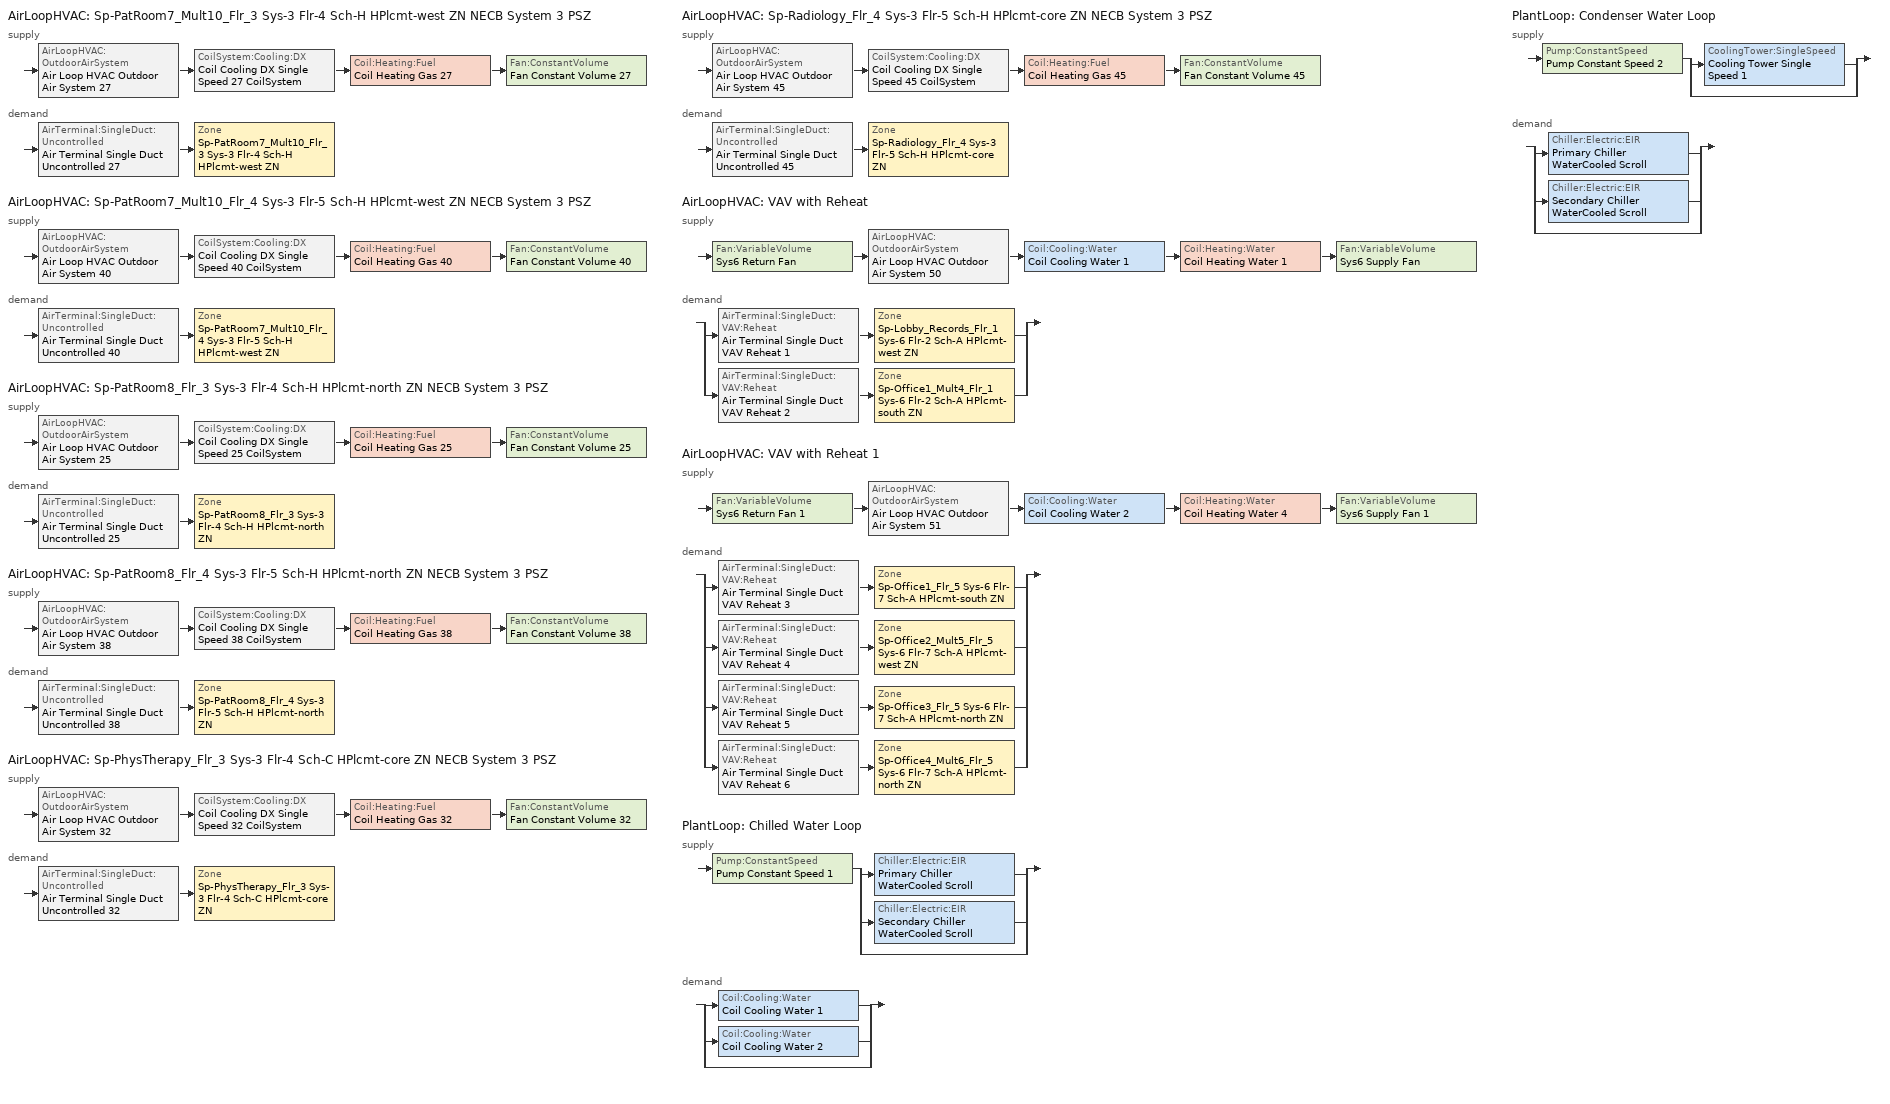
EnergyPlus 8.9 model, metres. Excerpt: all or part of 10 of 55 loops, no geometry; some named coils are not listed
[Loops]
AirLoopHVAC 'Sp-PatRoom7_Mult10_Flr_3 Sys-3 Flr-4 Sch-H HPlcmt-west ZN NECB System 3 PSZ'
 supply: AirLoopHVAC:OutdoorAirSystem 'Air Loop HVAC Outdoor Air System 27' > CoilSystem:Cooling:DX 'Coil Cooling DX Single Speed 27 CoilSystem' > Coil:Heating:Fuel 'Coil Heating Gas 27' > Fan:ConstantVolume 'Fan Constant Volume 27'
 demand: AirTerminal:SingleDuct:Uncontrolled 'Air Terminal Single Duct Uncontrolled 27' > Zone 'Sp-PatRoom7_Mult10_Flr_3 Sys-3 Flr-4 Sch-H HPlcmt-west ZN'
AirLoopHVAC 'Sp-PatRoom7_Mult10_Flr_4 Sys-3 Flr-5 Sch-H HPlcmt-west ZN NECB System 3 PSZ'
 supply: AirLoopHVAC:OutdoorAirSystem 'Air Loop HVAC Outdoor Air System 40' > CoilSystem:Cooling:DX 'Coil Cooling DX Single Speed 40 CoilSystem' > Coil:Heating:Fuel 'Coil Heating Gas 40' > Fan:ConstantVolume 'Fan Constant Volume 40'
 demand: AirTerminal:SingleDuct:Uncontrolled 'Air Terminal Single Duct Uncontrolled 40' > Zone 'Sp-PatRoom7_Mult10_Flr_4 Sys-3 Flr-5 Sch-H HPlcmt-west ZN'
AirLoopHVAC 'Sp-PatRoom8_Flr_3 Sys-3 Flr-4 Sch-H HPlcmt-north ZN NECB System 3 PSZ'
 supply: AirLoopHVAC:OutdoorAirSystem 'Air Loop HVAC Outdoor Air System 25' > CoilSystem:Cooling:DX 'Coil Cooling DX Single Speed 25 CoilSystem' > Coil:Heating:Fuel 'Coil Heating Gas 25' > Fan:ConstantVolume 'Fan Constant Volume 25'
 demand: AirTerminal:SingleDuct:Uncontrolled 'Air Terminal Single Duct Uncontrolled 25' > Zone 'Sp-PatRoom8_Flr_3 Sys-3 Flr-4 Sch-H HPlcmt-north ZN'
AirLoopHVAC 'Sp-PatRoom8_Flr_4 Sys-3 Flr-5 Sch-H HPlcmt-north ZN NECB System 3 PSZ'
 supply: AirLoopHVAC:OutdoorAirSystem 'Air Loop HVAC Outdoor Air System 38' > CoilSystem:Cooling:DX 'Coil Cooling DX Single Speed 38 CoilSystem' > Coil:Heating:Fuel 'Coil Heating Gas 38' > Fan:ConstantVolume 'Fan Constant Volume 38'
 demand: AirTerminal:SingleDuct:Uncontrolled 'Air Terminal Single Duct Uncontrolled 38' > Zone 'Sp-PatRoom8_Flr_4 Sys-3 Flr-5 Sch-H HPlcmt-north ZN'
AirLoopHVAC 'Sp-PhysTherapy_Flr_3 Sys-3 Flr-4 Sch-C HPlcmt-core ZN NECB System 3 PSZ'
 supply: AirLoopHVAC:OutdoorAirSystem 'Air Loop HVAC Outdoor Air System 32' > CoilSystem:Cooling:DX 'Coil Cooling DX Single Speed 32 CoilSystem' > Coil:Heating:Fuel 'Coil Heating Gas 32' > Fan:ConstantVolume 'Fan Constant Volume 32'
 demand: AirTerminal:SingleDuct:Uncontrolled 'Air Terminal Single Duct Uncontrolled 32' > Zone 'Sp-PhysTherapy_Flr_3 Sys-3 Flr-4 Sch-C HPlcmt-core ZN'
AirLoopHVAC 'Sp-Radiology_Flr_4 Sys-3 Flr-5 Sch-H HPlcmt-core ZN NECB System 3 PSZ'
 supply: AirLoopHVAC:OutdoorAirSystem 'Air Loop HVAC Outdoor Air System 45' > CoilSystem:Cooling:DX 'Coil Cooling DX Single Speed 45 CoilSystem' > Coil:Heating:Fuel 'Coil Heating Gas 45' > Fan:ConstantVolume 'Fan Constant Volume 45'
 demand: AirTerminal:SingleDuct:Uncontrolled 'Air Terminal Single Duct Uncontrolled 45' > Zone 'Sp-Radiology_Flr_4 Sys-3 Flr-5 Sch-H HPlcmt-core ZN'
AirLoopHVAC 'VAV with Reheat'
 supply: Fan:VariableVolume 'Sys6 Return Fan' > AirLoopHVAC:OutdoorAirSystem 'Air Loop HVAC Outdoor Air System 50' > Coil:Cooling:Water 'Coil Cooling Water 1' > Coil:Heating:Water 'Coil Heating Water 1' > Fan:VariableVolume 'Sys6 Supply Fan'
 demand: split
  | AirTerminal:SingleDuct:VAV:Reheat 'Air Terminal Single Duct VAV Reheat 1' > Zone 'Sp-Lobby_Records_Flr_1 Sys-6 Flr-2 Sch-A HPlcmt-west ZN'
  | AirTerminal:SingleDuct:VAV:Reheat 'Air Terminal Single Duct VAV Reheat 2' > Zone 'Sp-Office1_Mult4_Flr_1 Sys-6 Flr-2 Sch-A HPlcmt-south ZN'
AirLoopHVAC 'VAV with Reheat 1'
 supply: Fan:VariableVolume 'Sys6 Return Fan 1' > AirLoopHVAC:OutdoorAirSystem 'Air Loop HVAC Outdoor Air System 51' > Coil:Cooling:Water 'Coil Cooling Water 2' > Coil:Heating:Water 'Coil Heating Water 4' > Fan:VariableVolume 'Sys6 Supply Fan 1'
 demand: split
  | AirTerminal:SingleDuct:VAV:Reheat 'Air Terminal Single Duct VAV Reheat 3' > Zone 'Sp-Office1_Flr_5 Sys-6 Flr-7 Sch-A HPlcmt-south ZN'
  | AirTerminal:SingleDuct:VAV:Reheat 'Air Terminal Single Duct VAV Reheat 4' > Zone 'Sp-Office2_Mult5_Flr_5 Sys-6 Flr-7 Sch-A HPlcmt-west ZN'
  | AirTerminal:SingleDuct:VAV:Reheat 'Air Terminal Single Duct VAV Reheat 5' > Zone 'Sp-Office3_Flr_5 Sys-6 Flr-7 Sch-A HPlcmt-north ZN'
  | AirTerminal:SingleDuct:VAV:Reheat 'Air Terminal Single Duct VAV Reheat 6' > Zone 'Sp-Office4_Mult6_Flr_5 Sys-6 Flr-7 Sch-A HPlcmt-north ZN'
PlantLoop 'Chilled Water Loop'
 supply: Pump:ConstantSpeed 'Pump Constant Speed 1' > split
  | Chiller:Electric:EIR 'Primary Chiller WaterCooled Scroll'
  | Chiller:Electric:EIR 'Secondary Chiller WaterCooled Scroll'
  | bypass
 demand: split
  | Coil:Cooling:Water 'Coil Cooling Water 1'
  | Coil:Cooling:Water 'Coil Cooling Water 2'
  | bypass
PlantLoop 'Condenser Water Loop'
 supply: Pump:ConstantSpeed 'Pump Constant Speed 2' > split
  | CoolingTower:SingleSpeed 'Cooling Tower Single Speed 1'
  | bypass
 demand: split
  | Chiller:Electric:EIR 'Primary Chiller WaterCooled Scroll'
  | Chiller:Electric:EIR 'Secondary Chiller WaterCooled Scroll'
  | bypass
[ZoneControl:Thermostat] Control Object Type 1=ThermostatSetpoint:DualSetpoint
Name | Zone or ZoneList | Control Type Schedule | Control Name 1
Sp-Lobby_Records_Flr_1 Sys-6 Flr-2 Sch-A HPlcmt-west ZN Thermostat | Sp-Lobby_Records_Flr_1 Sys-6 Flr-2 Sch-A HPlcmt-west ZN | Sp-Lobby_Records_Flr_1 Sys-6 Flr-2 Sch-A HPlcmt-west ZN Thermostat Schedule | Space Function Office enclosed > 25 m2 Thermostat 7
Sp-Office1_Flr_5 Sys-6 Flr-7 Sch-A HPlcmt-south ZN Thermostat | Sp-Office1_Flr_5 Sys-6 Flr-7 Sch-A HPlcmt-south ZN | Sp-Office1_Flr_5 Sys-6 Flr-7 Sch-A HPlcmt-south ZN Thermostat Schedule | Space Function Office enclosed > 25 m2 Thermostat 12
Sp-Office1_Mult4_Flr_1 Sys-6 Flr-2 Sch-A HPlcmt-south ZN Thermostat | Sp-Office1_Mult4_Flr_1 Sys-6 Flr-2 Sch-A HPlcmt-south ZN | Sp-Office1_Mult4_Flr_1 Sys-6 Flr-2 Sch-A HPlcmt-south ZN Thermostat Schedule | Space Function Office enclosed > 25 m2 Thermostat 8
Sp-Office2_Mult5_Flr_5 Sys-6 Flr-7 Sch-A HPlcmt-west ZN Thermostat | Sp-Office2_Mult5_Flr_5 Sys-6 Flr-7 Sch-A HPlcmt-west ZN | Sp-Office2_Mult5_Flr_5 Sys-6 Flr-7 Sch-A HPlcmt-west ZN Thermostat Schedule | Space Function Office enclosed > 25 m2 Thermostat 11
Sp-Office3_Flr_5 Sys-6 Flr-7 Sch-A HPlcmt-north ZN Thermostat | Sp-Office3_Flr_5 Sys-6 Flr-7 Sch-A HPlcmt-north ZN | Sp-Office3_Flr_5 Sys-6 Flr-7 Sch-A HPlcmt-north ZN Thermostat Schedule | Space Function Office enclosed > 25 m2 Thermostat 9
Sp-Office4_Mult6_Flr_5 Sys-6 Flr-7 Sch-A HPlcmt-north ZN Thermostat | Sp-Office4_Mult6_Flr_5 Sys-6 Flr-7 Sch-A HPlcmt-north ZN | Sp-Office4_Mult6_Flr_5 Sys-6 Flr-7 Sch-A HPlcmt-north ZN Thermostat Schedule | Space Function Office enclosed > 25 m2 Thermostat 10
Sp-PatRoom7_Mult10_Flr_3 Sys-3 Flr-4 Sch-H HPlcmt-west ZN Thermostat | Sp-PatRoom7_Mult10_Flr_3 Sys-3 Flr-4 Sch-H HPlcmt-west ZN | Sp-PatRoom7_Mult10_Flr_3 Sys-3 Flr-4 Sch-H HPlcmt-west ZN Thermostat Schedule | Space Function Health care facility patient room Thermostat 27
Sp-PatRoom7_Mult10_Flr_4 Sys-3 Flr-5 Sch-H HPlcmt-west ZN Thermostat | Sp-PatRoom7_Mult10_Flr_4 Sys-3 Flr-5 Sch-H HPlcmt-west ZN | Sp-PatRoom7_Mult10_Flr_4 Sys-3 Flr-5 Sch-H HPlcmt-west ZN Thermostat Schedule | Space Function Health care facility patient room Thermostat 35
Sp-PatRoom8_Flr_3 Sys-3 Flr-4 Sch-H HPlcmt-north ZN Thermostat | Sp-PatRoom8_Flr_3 Sys-3 Flr-4 Sch-H HPlcmt-north ZN | Sp-PatRoom8_Flr_3 Sys-3 Flr-4 Sch-H HPlcmt-north ZN Thermostat Schedule | Space Function Health care facility patient room Thermostat 25
Sp-PatRoom8_Flr_4 Sys-3 Flr-5 Sch-H HPlcmt-north ZN Thermostat | Sp-PatRoom8_Flr_4 Sys-3 Flr-5 Sch-H HPlcmt-north ZN | Sp-PatRoom8_Flr_4 Sys-3 Flr-5 Sch-H HPlcmt-north ZN Thermostat Schedule | Space Function Health care facility patient room Thermostat 33
Sp-PhysTherapy_Flr_3 Sys-3 Flr-4 Sch-C HPlcmt-core ZN Thermostat | Sp-PhysTherapy_Flr_3 Sys-3 Flr-4 Sch-C HPlcmt-core ZN | Sp-PhysTherapy_Flr_3 Sys-3 Flr-4 Sch-C HPlcmt-core ZN Thermostat Schedule | Space Function Health care facility physical therapy room Thermostat 2
Sp-Radiology_Flr_4 Sys-3 Flr-5 Sch-H HPlcmt-core ZN Thermostat | Sp-Radiology_Flr_4 Sys-3 Flr-5 Sch-H HPlcmt-core ZN | Sp-Radiology_Flr_4 Sys-3 Flr-5 Sch-H HPlcmt-core ZN Thermostat Schedule | Space Function Health care facility imaging room Thermostat 2
[ThermostatSetpoint:DualSetpoint]
Name | Heating Setpoint Temperature Schedule | Cooling Setpoint Temperature Schedule
Space Function Office enclosed > 25 m2 Thermostat 7; Space Function Office enclosed > 25 m2 Thermostat 12; Space Function Office enclosed > 25 m2 Thermostat 8; Space Function Office enclosed > 25 m2 Thermostat 11; Space Function Office enclosed > 25 m2 Thermostat 9; Space Function Office enclosed > 25 m2 Thermostat 10 | NECB-A-Thermostat Setpoint-Heating | NECB-A-Thermostat Setpoint-Cooling
Space Function Health care facility patient room Thermostat 27; Space Function Health care facility patient room Thermostat 35; Space Function Health care facility patient room Thermostat 25; Space Function Health care facility patient room Thermostat 33; Space Function Health care facility imaging room Thermostat 2 | NECB-H-Thermostat Setpoint-Heating | NECB-H-Thermostat Setpoint-Cooling
Space Function Health care facility physical therapy room Thermostat 2 | NECB-C-Thermostat Setpoint-Heating | NECB-C-Thermostat Setpoint-Cooling
[AirTerminal:SingleDuct:Uncontrolled] Availability Schedule=Always On Discrete; Maximum Air Flow Rate {m3/s}=AutoSize
Air Terminal Single Duct Uncontrolled 27; Air Terminal Single Duct Uncontrolled 40; Air Terminal Single Duct Uncontrolled 25; Air Terminal Single Duct Uncontrolled 38; Air Terminal Single Duct Uncontrolled 32; Air Terminal Single Duct Uncontrolled 45
[Zone equipment]
Sp-Lobby_Records_Flr_1 Sys-6 Flr-2 Sch-A HPlcmt-west ZN: Air Terminal Single Duct VAV Reheat 1, Zone HVAC Baseboard Convective Water 50
Sp-Office1_Flr_5 Sys-6 Flr-7 Sch-A HPlcmt-south ZN: Air Terminal Single Duct VAV Reheat 3, Zone HVAC Baseboard Convective Water 52
Sp-Office1_Mult4_Flr_1 Sys-6 Flr-2 Sch-A HPlcmt-south ZN: Air Terminal Single Duct VAV Reheat 2, Zone HVAC Baseboard Convective Water 51
Sp-Office2_Mult5_Flr_5 Sys-6 Flr-7 Sch-A HPlcmt-west ZN: Air Terminal Single Duct VAV Reheat 4, Zone HVAC Baseboard Convective Water 53
Sp-Office3_Flr_5 Sys-6 Flr-7 Sch-A HPlcmt-north ZN: Air Terminal Single Duct VAV Reheat 5, Zone HVAC Baseboard Convective Water 54
Sp-Office4_Mult6_Flr_5 Sys-6 Flr-7 Sch-A HPlcmt-north ZN: Air Terminal Single Duct VAV Reheat 6, Zone HVAC Baseboard Convective Water 55
Sp-PatRoom7_Mult10_Flr_3 Sys-3 Flr-4 Sch-H HPlcmt-west ZN: Air Terminal Single Duct Uncontrolled 27, Zone HVAC Baseboard Convective Water 27
Sp-PatRoom7_Mult10_Flr_4 Sys-3 Flr-5 Sch-H HPlcmt-west ZN: Air Terminal Single Duct Uncontrolled 40, Zone HVAC Baseboard Convective Water 40
Sp-PatRoom8_Flr_3 Sys-3 Flr-4 Sch-H HPlcmt-north ZN: Air Terminal Single Duct Uncontrolled 25, Zone HVAC Baseboard Convective Water 25
Sp-PatRoom8_Flr_4 Sys-3 Flr-5 Sch-H HPlcmt-north ZN: Air Terminal Single Duct Uncontrolled 38, Zone HVAC Baseboard Convective Water 38
Sp-PhysTherapy_Flr_3 Sys-3 Flr-4 Sch-C HPlcmt-core ZN: Air Terminal Single Duct Uncontrolled 32, Zone HVAC Baseboard Convective Water 32
Sp-Radiology_Flr_4 Sys-3 Flr-5 Sch-H HPlcmt-core ZN: Air Terminal Single Duct Uncontrolled 45, Zone HVAC Baseboard Convective Water 45
[Sizing:Zone] Zone Cooling Design Supply Air Temperature Input Method=SupplyAirTemperature; Zone Cooling Design Supply Air Temperature {C}=13; Zone Cooling Design Supply Air Temperature Difference {deltaC}=11.11; Zone Heating Design Supply Air Temperature Input Method=SupplyAirTemperature; Zone Heating Design Supply Air Temperature {C}=43; Zone Heating Design Supply Air Temperature Difference {deltaC}=11.11; Zone Cooling Design Supply Air Humidity Ratio {kgWater/kgDryAir}=0.0085; Zone Heating Design Supply Air Humidity Ratio {kgWater/kgDryAir}=0.008; Zone Heating Sizing Factor=1.3; Zone Cooling Sizing Factor=1.1; Cooling Design Air Flow Method=DesignDay; Cooling Design Air Flow Rate {m3/s}=0; Cooling Minimum Air Flow per Zone Floor Area {m3/s-m2}=0.000762; Cooling Minimum Air Flow {m3/s}=0; Cooling Minimum Air Flow Fraction=0; Heating Design Air Flow Method=DesignDay; Heating Design Air Flow Rate {m3/s}=0; Heating Maximum Air Flow per Zone Floor Area {m3/s-m2}=0.002032; Heating Maximum Air Flow {m3/s}=0.141576; Heating Maximum Air Flow Fraction=0.3; Account for Dedicated Outdoor Air System=No
Name | Design Specification Outdoor Air Object | Design Specification Zone Air Distribution Object
Sp-Lobby_Records_Flr_1 Sys-6 Flr-2 Sch-A HPlcmt-west ZN | Space Function Office enclosed > 25 m2 Ventilation | Sp-Lobby_Records_Flr_1 Sys-6 Flr-2 Sch-A HPlcmt-west ZN Design Spec Zone Air Dist
Sp-Office1_Flr_5 Sys-6 Flr-7 Sch-A HPlcmt-south ZN | Space Function Office enclosed > 25 m2 Ventilation | Sp-Office1_Flr_5 Sys-6 Flr-7 Sch-A HPlcmt-south ZN Design Spec Zone Air Dist
Sp-Office1_Mult4_Flr_1 Sys-6 Flr-2 Sch-A HPlcmt-south ZN | Space Function Office enclosed > 25 m2 Ventilation | Sp-Office1_Mult4_Flr_1 Sys-6 Flr-2 Sch-A HPlcmt-south ZN Design Spec Zone Air Dist
Sp-Office2_Mult5_Flr_5 Sys-6 Flr-7 Sch-A HPlcmt-west ZN | Space Function Office enclosed > 25 m2 Ventilation | Sp-Office2_Mult5_Flr_5 Sys-6 Flr-7 Sch-A HPlcmt-west ZN Design Spec Zone Air Dist
Sp-Office3_Flr_5 Sys-6 Flr-7 Sch-A HPlcmt-north ZN | Space Function Office enclosed > 25 m2 Ventilation | Sp-Office3_Flr_5 Sys-6 Flr-7 Sch-A HPlcmt-north ZN Design Spec Zone Air Dist
Sp-Office4_Mult6_Flr_5 Sys-6 Flr-7 Sch-A HPlcmt-north ZN | Space Function Office enclosed > 25 m2 Ventilation | Sp-Office4_Mult6_Flr_5 Sys-6 Flr-7 Sch-A HPlcmt-north ZN Design Spec Zone Air Dist
Sp-PatRoom7_Mult10_Flr_3 Sys-3 Flr-4 Sch-H HPlcmt-west ZN | Space Function Health care facility patient room Ventilation | Sp-PatRoom7_Mult10_Flr_3 Sys-3 Flr-4 Sch-H HPlcmt-west ZN Design Spec Zone Air Dist
Sp-PatRoom7_Mult10_Flr_4 Sys-3 Flr-5 Sch-H HPlcmt-west ZN | Space Function Health care facility patient room Ventilation | Sp-PatRoom7_Mult10_Flr_4 Sys-3 Flr-5 Sch-H HPlcmt-west ZN Design Spec Zone Air Dist
Sp-PatRoom8_Flr_3 Sys-3 Flr-4 Sch-H HPlcmt-north ZN | Space Function Health care facility patient room Ventilation | Sp-PatRoom8_Flr_3 Sys-3 Flr-4 Sch-H HPlcmt-north ZN Design Spec Zone Air Dist
Sp-PatRoom8_Flr_4 Sys-3 Flr-5 Sch-H HPlcmt-north ZN | Space Function Health care facility patient room Ventilation | Sp-PatRoom8_Flr_4 Sys-3 Flr-5 Sch-H HPlcmt-north ZN Design Spec Zone Air Dist
Sp-PhysTherapy_Flr_3 Sys-3 Flr-4 Sch-C HPlcmt-core ZN | Space Function Health care facility physical therapy room Ventilation | Sp-PhysTherapy_Flr_3 Sys-3 Flr-4 Sch-C HPlcmt-core ZN Design Spec Zone Air Dist
Sp-Radiology_Flr_4 Sys-3 Flr-5 Sch-H HPlcmt-core ZN | Space Function Health care facility imaging room Ventilation | Sp-Radiology_Flr_4 Sys-3 Flr-5 Sch-H HPlcmt-core ZN Design Spec Zone Air Dist
[DesignSpecification:ZoneAirDistribution] Zone Air Distribution Effectiveness in Cooling Mode=1; Zone Air Distribution Effectiveness in Heating Mode=1
Sp-Lobby_Records_Flr_1 Sys-6 Flr-2 Sch-A HPlcmt-west ZN Design Spec Zone Air Dist; Sp-Office1_Flr_5 Sys-6 Flr-7 Sch-A HPlcmt-south ZN Design Spec Zone Air Dist; Sp-Office1_Mult4_Flr_1 Sys-6 Flr-2 Sch-A HPlcmt-south ZN Design Spec Zone Air Dist; Sp-Office2_Mult5_Flr_5 Sys-6 Flr-7 Sch-A HPlcmt-west ZN Design Spec Zone Air Dist; Sp-Office3_Flr_5 Sys-6 Flr-7 Sch-A HPlcmt-north ZN Design Spec Zone Air Dist; Sp-Office4_Mult6_Flr_5 Sys-6 Flr-7 Sch-A HPlcmt-north ZN Design Spec Zone Air Dist; Sp-PatRoom7_Mult10_Flr_3 Sys-3 Flr-4 Sch-H HPlcmt-west ZN Design Spec Zone Air Dist; Sp-PatRoom7_Mult10_Flr_4 Sys-3 Flr-5 Sch-H HPlcmt-west ZN Design Spec Zone Air Dist; Sp-PatRoom8_Flr_3 Sys-3 Flr-4 Sch-H HPlcmt-north ZN Design Spec Zone Air Dist; Sp-PatRoom8_Flr_4 Sys-3 Flr-5 Sch-H HPlcmt-north ZN Design Spec Zone Air Dist; Sp-PhysTherapy_Flr_3 Sys-3 Flr-4 Sch-C HPlcmt-core ZN Design Spec Zone Air Dist; Sp-Radiology_Flr_4 Sys-3 Flr-5 Sch-H HPlcmt-core ZN Design Spec Zone Air Dist
[Controller:MechanicalVentilation] Availability Schedule=Always On Discrete; Demand Controlled Ventilation=No; System Outdoor Air Method=ZoneSum
Controller Mechanical Ventilation 50: Zone Name 1=Sp-Lobby_Records_Flr_1 Sys-6 Flr-2 Sch-A HPlcmt-west ZN; Design Specification Outdoor Air Object Name 1=Space Function Office enclosed > 25 m2 Ventilation; Design Specification Zone Air Distribution Object Name 1=Sp-Lobby_Records_Flr_1 Sys-6 Flr-2 Sch-A HPlcmt-west ZN Design Spec Zone Air Dist; Zone Name 2=Sp-Office1_Mult4_Flr_1 Sys-6 Flr-2 Sch-A HPlcmt-south ZN; Design Specification Outdoor Air Object Name 2=Space Function Office enclosed > 25 m2 Ventilation; Design Specification Zone Air Distribution Object Name 2=Sp-Office1_Mult4_Flr_1 Sys-6 Flr-2 Sch-A HPlcmt-south ZN Design Spec Zone Air Dist
Controller Mechanical Ventilation 51: Zone Name 1=Sp-Office1_Flr_5 Sys-6 Flr-7 Sch-A HPlcmt-south ZN; Design Specification Outdoor Air Object Name 1=Space Function Office enclosed > 25 m2 Ventilation; Design Specification Zone Air Distribution Object Name 1=Sp-Office1_Flr_5 Sys-6 Flr-7 Sch-A HPlcmt-south ZN Design Spec Zone Air Dist; Zone Name 2=Sp-Office2_Mult5_Flr_5 Sys-6 Flr-7 Sch-A HPlcmt-west ZN; Design Specification Outdoor Air Object Name 2=Space Function Office enclosed > 25 m2 Ventilation; Design Specification Zone Air Distribution Object Name 2=Sp-Office2_Mult5_Flr_5 Sys-6 Flr-7 Sch-A HPlcmt-west ZN Design Spec Zone Air Dist; Zone Name 3=Sp-Office3_Flr_5 Sys-6 Flr-7 Sch-A HPlcmt-north ZN; Design Specification Outdoor Air Object Name 3=Space Function Office enclosed > 25 m2 Ventilation; Design Specification Zone Air Distribution Object Name 3=Sp-Office3_Flr_5 Sys-6 Flr-7 Sch-A HPlcmt-north ZN Design Spec Zone Air Dist; Zone Name 4=Sp-Office4_Mult6_Flr_5 Sys-6 Flr-7 Sch-A HPlcmt-north ZN; Design Specification Outdoor Air Object Name 4=Space Function Office enclosed > 25 m2 Ventilation; Design Specification Zone Air Distribution Object Name 4=Sp-Office4_Mult6_Flr_5 Sys-6 Flr-7 Sch-A HPlcmt-north ZN Design Spec Zone Air Dist
Controller Mechanical Ventilation 27: Zone Name 1=Sp-PatRoom7_Mult10_Flr_3 Sys-3 Flr-4 Sch-H HPlcmt-west ZN; Design Specification Outdoor Air Object Name 1=Space Function Health care facility patient room Ventilation; Design Specification Zone Air Distribution Object Name 1=Sp-PatRoom7_Mult10_Flr_3 Sys-3 Flr-4 Sch-H HPlcmt-west ZN Design Spec Zone Air Dist
Controller Mechanical Ventilation 40: Zone Name 1=Sp-PatRoom7_Mult10_Flr_4 Sys-3 Flr-5 Sch-H HPlcmt-west ZN; Design Specification Outdoor Air Object Name 1=Space Function Health care facility patient room Ventilation; Design Specification Zone Air Distribution Object Name 1=Sp-PatRoom7_Mult10_Flr_4 Sys-3 Flr-5 Sch-H HPlcmt-west ZN Design Spec Zone Air Dist
Controller Mechanical Ventilation 25: Zone Name 1=Sp-PatRoom8_Flr_3 Sys-3 Flr-4 Sch-H HPlcmt-north ZN; Design Specification Outdoor Air Object Name 1=Space Function Health care facility patient room Ventilation; Design Specification Zone Air Distribution Object Name 1=Sp-PatRoom8_Flr_3 Sys-3 Flr-4 Sch-H HPlcmt-north ZN Design Spec Zone Air Dist
Controller Mechanical Ventilation 38: Zone Name 1=Sp-PatRoom8_Flr_4 Sys-3 Flr-5 Sch-H HPlcmt-north ZN; Design Specification Outdoor Air Object Name 1=Space Function Health care facility patient room Ventilation; Design Specification Zone Air Distribution Object Name 1=Sp-PatRoom8_Flr_4 Sys-3 Flr-5 Sch-H HPlcmt-north ZN Design Spec Zone Air Dist
Controller Mechanical Ventilation 32: Zone Name 1=Sp-PhysTherapy_Flr_3 Sys-3 Flr-4 Sch-C HPlcmt-core ZN; Design Specification Outdoor Air Object Name 1=Space Function Health care facility physical therapy room Ventilation; Design Specification Zone Air Distribution Object Name 1=Sp-PhysTherapy_Flr_3 Sys-3 Flr-4 Sch-C HPlcmt-core ZN Design Spec Zone Air Dist
Controller Mechanical Ventilation 45: Zone Name 1=Sp-Radiology_Flr_4 Sys-3 Flr-5 Sch-H HPlcmt-core ZN; Design Specification Outdoor Air Object Name 1=Space Function Health care facility imaging room Ventilation; Design Specification Zone Air Distribution Object Name 1=Sp-Radiology_Flr_4 Sys-3 Flr-5 Sch-H HPlcmt-core ZN Design Spec Zone Air Dist
[DesignSpecification:OutdoorAir] Outdoor Air Method=Sum; Outdoor Air Flow per Person {m3/s-person}=0; Outdoor Air Flow per Zone {m3/s}=0; Outdoor Air Flow Air Changes per Hour {1/hr}=0
Name | Outdoor Air Flow per Zone Floor Area {m3/s-m2}
Space Function Health care facility patient room Ventilation | 0.001524
Space Function Office enclosed > 25 m2 Ventilation | 0.00042164
Space Function Health care facility physical therapy room Ventilation; Space Function Health care facility imaging room Ventilation | 0.002286
[AirTerminal:SingleDuct:VAV:Reheat] Availability Schedule=Always On Discrete; Maximum Air Flow Rate {m3/s}=Autosize; Zone Minimum Air Flow Input Method=Constant; Constant Minimum Air Flow Fraction=0.3; Maximum Hot Water or Steam Flow Rate {m3/s}=Autosize; Minimum Hot Water or Steam Flow Rate {m3/s}=0; Convergence Tolerance=0.001; Damper Heating Action=Normal; Maximum Flow per Zone Floor Area During Reheat {m3/s-m2}=Autocalculate; Maximum Flow Fraction During Reheat=Autocalculate; Maximum Reheat Air Temperature {C}=43
Name | Fixed Minimum Air Flow Rate {m3/s} | Reheat Coil
Air Terminal Single Duct VAV Reheat 1 | 2.94962 | Coil Heating Water 2
Air Terminal Single Duct VAV Reheat 3 | 0.139391 | Coil Heating Water 5
Air Terminal Single Duct VAV Reheat 2 | 0.0278709 | Coil Heating Water 3
Air Terminal Single Duct VAV Reheat 4 | 0.139318 | Coil Heating Water 6
Air Terminal Single Duct VAV Reheat 5 | 0.139355 | Coil Heating Water 7
Air Terminal Single Duct VAV Reheat 6 | 0.0278709 | Coil Heating Water 8
[Coil:Heating:Water] Availability Schedule=Always On Discrete; U-Factor Times Area Value {W/K}=Autosize; Maximum Water Flow Rate {m3/s}=Autosize; Performance Input Method=UFactorTimesAreaAndDesignWaterFlowRate; Rated Capacity {W}=Autosize; Rated Inlet Water Temperature {C}=82.2; Rated Inlet Air Temperature {C}=16.6; Rated Outlet Water Temperature {C}=71.1; Rated Outlet Air Temperature {C}=32.2; Rated Ratio for Air and Water Convection=0.5
Coil Heating Water 1; Coil Heating Water 4
[AirLoopHVAC] Design Supply Air Flow Rate {m3/s}=AutoSize
Sp-PatRoom7_Mult10_Flr_3 Sys-3 Flr-4 Sch-H HPlcmt-west ZN NECB System 3 PSZ; Sp-PatRoom7_Mult10_Flr_4 Sys-3 Flr-5 Sch-H HPlcmt-west ZN NECB System 3 PSZ; Sp-PatRoom8_Flr_3 Sys-3 Flr-4 Sch-H HPlcmt-north ZN NECB System 3 PSZ; Sp-PatRoom8_Flr_4 Sys-3 Flr-5 Sch-H HPlcmt-north ZN NECB System 3 PSZ; Sp-PhysTherapy_Flr_3 Sys-3 Flr-4 Sch-C HPlcmt-core ZN NECB System 3 PSZ; Sp-Radiology_Flr_4 Sys-3 Flr-5 Sch-H HPlcmt-core ZN NECB System 3 PSZ; VAV with Reheat; VAV with Reheat 1
[Sizing:System] Type of Load to Size On=Sensible; Design Outdoor Air Flow Rate {m3/s}=Autosize; Preheat Design Temperature {C}=7; Preheat Design Humidity Ratio {kgWater/kgDryAir}=0.008; Precool Design Temperature {C}=13; Precool Design Humidity Ratio {kgWater/kgDryAir}=0.008; Central Cooling Design Supply Air Temperature {C}=13; Type of Zone Sum to Use=NonCoincident; 100% Outdoor Air in Cooling=No; 100% Outdoor Air in Heating=No; Central Cooling Design Supply Air Humidity Ratio {kgWater/kgDryAir}=0.0085; Central Heating Design Supply Air Humidity Ratio {kgWater/kgDryAir}=0.008; Cooling Supply Air Flow Rate Method=DesignDay; Cooling Supply Air Flow Rate {m3/s}=0; Cooling Supply Air Flow Rate Per Floor Area {m3/s-m2}=0.00996765; Cooling Fraction of Autosized Cooling Supply Air Flow Rate=1; Cooling Supply Air Flow Rate Per Unit Cooling Capacity {m3/s-W}=3.94755e-05; Heating Supply Air Flow Rate Method=DesignDay; Heating Supply Air Flow Rate {m3/s}=0; Heating Supply Air Flow Rate Per Floor Area {m3/s-m2}=0.00996765; Heating Fraction of Autosized Heating Supply Air Flow Rate=1; Heating Fraction of Autosized Cooling Supply Air Flow Rate=1; Heating Supply Air Flow Rate Per Unit Heating Capacity {m3/s-W}=3.15882e-05; System Outdoor Air Method=ZoneSum; Zone Maximum Outdoor Air Fraction=1; Cooling Design Capacity Method=CoolingDesignCapacity; Cooling Design Capacity {W}=Autosize; Cooling Design Capacity Per Floor Area {W/m2}=234.7; Fraction of Autosized Cooling Design Capacity=1; Heating Design Capacity Method=HeatingDesignCapacity; Heating Design Capacity {W}=Autosize; Heating Design Capacity Per Floor Area {W/m2}=157; Fraction of Autosized Heating Design Capacity=1; Central Cooling Capacity Control Method=OnOff
Name | Central Heating Maximum System Air Flow Ratio | Central Heating Design Supply Air Temperature {C}
Sp-PatRoom7_Mult10_Flr_3 Sys-3 Flr-4 Sch-H HPlcmt-west ZN NECB System 3 PSZ; Sp-PatRoom7_Mult10_Flr_4 Sys-3 Flr-5 Sch-H HPlcmt-west ZN NECB System 3 PSZ; Sp-PatRoom8_Flr_3 Sys-3 Flr-4 Sch-H HPlcmt-north ZN NECB System 3 PSZ; Sp-PatRoom8_Flr_4 Sys-3 Flr-5 Sch-H HPlcmt-north ZN NECB System 3 PSZ; Sp-PhysTherapy_Flr_3 Sys-3 Flr-4 Sch-C HPlcmt-core ZN NECB System 3 PSZ; Sp-Radiology_Flr_4 Sys-3 Flr-5 Sch-H HPlcmt-core ZN NECB System 3 PSZ | 1 | 43
VAV with Reheat; VAV with Reheat 1 | 0.3 | 13.1
[Controller:OutdoorAir] Minimum Outdoor Air Flow Rate {m3/s}=Autosize; Maximum Outdoor Air Flow Rate {m3/s}=Autosize; Economizer Control Type=NoEconomizer; Economizer Control Action Type=ModulateFlow; Economizer Maximum Limit Dry-Bulb Temperature {C}=28; Economizer Maximum Limit Enthalpy {J/kg}=64000; Economizer Minimum Limit Dry-Bulb Temperature {C}=-100; Lockout Type=NoLockout; Minimum Limit Type=FixedMinimum; High Humidity Control=No; Control High Indoor Humidity Based on Outdoor Humidity Ratio=Yes; Heat Recovery Bypass Control Type=BypassWhenWithinEconomizerLimits
Name | Mechanical Ventilation Controller
Controller Outdoor Air 27 | Controller Mechanical Ventilation 27
Controller Outdoor Air 40 | Controller Mechanical Ventilation 40
Controller Outdoor Air 25 | Controller Mechanical Ventilation 25
Controller Outdoor Air 38 | Controller Mechanical Ventilation 38
Controller Outdoor Air 32 | Controller Mechanical Ventilation 32
Controller Outdoor Air 45 | Controller Mechanical Ventilation 45
Controller Outdoor Air 50 | Controller Mechanical Ventilation 50
Controller Outdoor Air 51 | Controller Mechanical Ventilation 51
[SetpointManager:MixedAir] Control Variable=Temperature
Node 415 OS Default SPM; Node 414 OS Default SPM; Node 413 OS Default SPM; Node 584 OS Default SPM; Node 583 OS Default SPM; Node 582 OS Default SPM; Node 389 OS Default SPM; Node 388 OS Default SPM; Node 387 OS Default SPM; Node 558 OS Default SPM; Node 557 OS Default SPM; Node 556 OS Default SPM; Node 480 OS Default SPM; Node 479 OS Default SPM; Node 478 OS Default SPM; Node 649 OS Default SPM; Node 648 OS Default SPM; Node 647 OS Default SPM; Node 745 OS Default SPM; Node 744 OS Default SPM; Node 743 OS Default SPM; Node 742 OS Default SPM; Node 773 OS Default SPM; Node 772 OS Default SPM; Node 771 OS Default SPM; Node 770 OS Default SPM
[CoilSystem:Cooling:DX] Availability Schedule=Always On Discrete
Name | Cooling Coil
Coil Cooling DX Single Speed 27 CoilSystem | Coil Cooling DX Single Speed 27
Coil Cooling DX Single Speed 40 CoilSystem | Coil Cooling DX Single Speed 40
Coil Cooling DX Single Speed 25 CoilSystem | Coil Cooling DX Single Speed 25
Coil Cooling DX Single Speed 38 CoilSystem | Coil Cooling DX Single Speed 38
Coil Cooling DX Single Speed 32 CoilSystem | Coil Cooling DX Single Speed 32
Coil Cooling DX Single Speed 45 CoilSystem | Coil Cooling DX Single Speed 45
[Coil:Cooling:DX:SingleSpeed] Availability Schedule=Always On Discrete; Gross Rated Total Cooling Capacity {W}=Autosize; Gross Rated Sensible Heat Ratio=Autosize; Gross Rated Cooling COP {W/W}=3; Rated Air Flow Rate {m3/s}=Autosize; Rated Evaporator Fan Power Per Volume Flow Rate {W/(m3/s)}=773.3; Condenser Type=AirCooled; Evaporative Condenser Effectiveness=0; Evaporative Condenser Air Flow Rate {m3/s}=Autosize; Evaporative Condenser Pump Rated Power Consumption {W}=Autosize; Crankcase Heater Capacity {W}=0; Maximum Outdoor Dry-Bulb Temperature for Crankcase Heater Operation {C}=0; Basin Heater Capacity {W/K}=0; Basin Heater Setpoint Temperature {C}=10
Name | Total Cooling Capacity Function of Temperature Curve | Total Cooling Capacity Function of Flow Fraction Curve | Energy Input Ratio Function of Temperature Curve | Energy Input Ratio Function of Flow Fraction Curve | Part Load Fraction Correlation Curve
Coil Cooling DX Single Speed 27 | Curve Biquadratic 53 | Curve Quadratic 79 | Curve Biquadratic 54 | Curve Quadratic 80 | Curve Quadratic 81
Coil Cooling DX Single Speed 40 | Curve Biquadratic 79 | Curve Quadratic 118 | Curve Biquadratic 80 | Curve Quadratic 119 | Curve Quadratic 120
Coil Cooling DX Single Speed 25 | Curve Biquadratic 49 | Curve Quadratic 73 | Curve Biquadratic 50 | Curve Quadratic 74 | Curve Quadratic 75
Coil Cooling DX Single Speed 38 | Curve Biquadratic 75 | Curve Quadratic 112 | Curve Biquadratic 76 | Curve Quadratic 113 | Curve Quadratic 114
Coil Cooling DX Single Speed 32 | Curve Biquadratic 63 | Curve Quadratic 94 | Curve Biquadratic 64 | Curve Quadratic 95 | Curve Quadratic 96
Coil Cooling DX Single Speed 45 | Curve Biquadratic 89 | Curve Quadratic 133 | Curve Biquadratic 90 | Curve Quadratic 134 | Curve Quadratic 135
[Coil:Heating:Fuel] Availability Schedule=Always On Discrete; Fuel Type=NaturalGas; Burner Efficiency=0.8; Nominal Capacity {W}=AutoSize; Parasitic Electric Load {W}=0; Parasitic Fuel Load {W}=0
Coil Heating Gas 27; Coil Heating Gas 40; Coil Heating Gas 25; Coil Heating Gas 38; Coil Heating Gas 32; Coil Heating Gas 45
[Fan:ConstantVolume] Availability Schedule=Always On Discrete; Fan Total Efficiency=0.7; Pressure Rise {Pa}=250; Maximum Flow Rate {m3/s}=AutoSize; Motor Efficiency=0.9; Motor In Airstream Fraction=1
Fan Constant Volume 27; Fan Constant Volume 40; Fan Constant Volume 25; Fan Constant Volume 38; Fan Constant Volume 32; Fan Constant Volume 45
[SetpointManager:SingleZone:Reheat] Control Variable=Temperature; Minimum Supply Air Temperature {C}=13; Maximum Supply Air Temperature {C}=43
Name | Control Zone
Setpoint Manager Single Zone Reheat 27 | Sp-PatRoom7_Mult10_Flr_3 Sys-3 Flr-4 Sch-H HPlcmt-west ZN
Setpoint Manager Single Zone Reheat 40 | Sp-PatRoom7_Mult10_Flr_4 Sys-3 Flr-5 Sch-H HPlcmt-west ZN
Setpoint Manager Single Zone Reheat 25 | Sp-PatRoom8_Flr_3 Sys-3 Flr-4 Sch-H HPlcmt-north ZN
Setpoint Manager Single Zone Reheat 38 | Sp-PatRoom8_Flr_4 Sys-3 Flr-5 Sch-H HPlcmt-north ZN
Setpoint Manager Single Zone Reheat 32 | Sp-PhysTherapy_Flr_3 Sys-3 Flr-4 Sch-C HPlcmt-core ZN
Setpoint Manager Single Zone Reheat 45 | Sp-Radiology_Flr_4 Sys-3 Flr-5 Sch-H HPlcmt-core ZN
[Controller:WaterCoil] Control Variable=Temperature; Actuator Variable=Flow; Controller Convergence Tolerance {deltaC}=Autosize; Maximum Actuated Flow {m3/s}=Autosize; Minimum Actuated Flow {m3/s}=0
Name | Action
Controller Water Coil 2; Controller Water Coil 6 | Reverse
Controller Water Coil 1; Controller Water Coil 5 | Normal
[Fan:VariableVolume] Availability Schedule=Always On Discrete; Fan Total Efficiency=0.6045; Pressure Rise {Pa}=1017.592; Maximum Flow Rate {m3/s}=AutoSize; Fan Power Minimum Flow Rate Input Method=FixedFlowRate; Fan Power Minimum Flow Fraction=0; Fan Power Minimum Air Flow Rate {m3/s}=0; Motor Efficiency=0.93; Motor In Airstream Fraction=1; Fan Power Coefficient 1=0.0407599; Fan Power Coefficient 2=0.088045; Fan Power Coefficient 3=-0.0729261; Fan Power Coefficient 4=0.94374; Fan Power Coefficient 5=0
Sys6 Return Fan; Sys6 Supply Fan; Sys6 Return Fan 1; Sys6 Supply Fan 1
[Coil:Cooling:Water] Availability Schedule=Always On Discrete; Design Water Flow Rate {m3/s}=Autosize; Design Air Flow Rate {m3/s}=Autosize; Design Inlet Water Temperature {C}=Autosize; Design Inlet Air Temperature {C}=Autosize; Design Outlet Air Temperature {C}=Autosize; Design Inlet Air Humidity Ratio {kgWater/kgDryAir}=Autosize; Design Outlet Air Humidity Ratio {kgWater/kgDryAir}=Autosize; Type of Analysis=SimpleAnalysis; Heat Exchanger Configuration=CrossFlow
Coil Cooling Water 1; Coil Cooling Water 2
[SetpointManager:Scheduled] Control Variable=Temperature
Name | Schedule
Setpoint Manager Scheduled 3 | Supply Air Temp
Setpoint Manager Scheduled 4 | Supply Air Temp 1
Setpoint Manager Scheduled 1 | CHW Temp
Setpoint Manager Scheduled 2 | CW Temp
[PlantLoop] Fluid Type=Water; Maximum Loop Temperature {C}=100; Minimum Loop Temperature {C}=0; Maximum Loop Flow Rate {m3/s}=Autosize; Minimum Loop Flow Rate {m3/s}=0; Plant Loop Volume {m3}=Autocalculate; Load Distribution Scheme=Optimal; Plant Loop Demand Calculation Scheme=SingleSetpoint
Name | Plant Equipment Operation Scheme
Chilled Water Loop | Chilled Water Loop Operation Schemes
Condenser Water Loop | Condenser Water Loop Operation Schemes
[Sizing:Plant] Loop Design Temperature Difference {deltaC}=6; Sizing Option=NonCoincident; Zone Timesteps in Averaging Window=1; Coincident Sizing Factor Mode=None
Name | Loop Type | Design Loop Exit Temperature {C}
Chilled Water Loop | Cooling | 7
Condenser Water Loop | Condenser | 29
[Pump:ConstantSpeed] Design Flow Rate {m3/s}=Autosize; Design Pump Head {Pa}=179352; Design Power Consumption {W}=Autosize; Motor Efficiency=0.9; Fraction of Motor Inefficiencies to Fluid Stream=0; Pump Control Type=Intermittent; Design Power Sizing Method=PowerPerFlowPerPressure; Design Electric Power per Unit Flow Rate {W/(m3/s)}=348701.1; Design Shaft Power per Unit Flow Rate per Unit Head=1.28205
Pump Constant Speed 1; Pump Constant Speed 2
[Chiller:Electric:EIR] Reference Capacity {W}=Autosize; Reference COP {W/W}=5.5; Reference Leaving Chilled Water Temperature {C}=6.67; Reference Entering Condenser Fluid Temperature {C}=29.4; Reference Chilled Water Flow Rate {m3/s}=Autosize; Reference Condenser Fluid Flow Rate {m3/s}=Autosize; Minimum Part Load Ratio=0.1; Maximum Part Load Ratio=1; Optimum Part Load Ratio=1; Minimum Unloading Ratio=0.2; Condenser Type=WaterCooled; Condenser Fan Power Ratio {W/W}=0; Fraction of Compressor Electric Consumption Rejected by Condenser=1; Leaving Chilled Water Lower Temperature Limit {C}=2; Chiller Flow Mode=NotModulated; Sizing Factor=1
Name | Cooling Capacity Function of Temperature Curve | Electric Input to Cooling Output Ratio Function of Temperature Curve | Electric Input to Cooling Output Ratio Function of Part Load Ratio Curve
Primary Chiller WaterCooled Scroll | Curve Biquadratic 99 | Curve Biquadratic 100 | Curve Quadratic 148
Secondary Chiller WaterCooled Scroll | Curve Biquadratic 101 | Curve Biquadratic 102 | Curve Quadratic 149
[PlantEquipmentOperationSchemes] Control Scheme Object Type 1=PlantEquipmentOperation:CoolingLoad; Control Scheme Schedule Name 1=Always On Discrete
Name | Control Scheme Name 1
Chilled Water Loop Operation Schemes | Chilled Water Loop Cooling Operation Scheme
Condenser Water Loop Operation Schemes | Condenser Water Loop Cooling Operation Scheme
[PlantEquipmentOperation:CoolingLoad] Load Range Lower Limit 1 {W}=0; Load Range Upper Limit 1 {W}=1000000000
Name | Range Equipment List Name 1
Chilled Water Loop Cooling Operation Scheme | Chilled Water Loop Cooling Equipment List
Condenser Water Loop Cooling Operation Scheme | Condenser Water Loop Cooling Equipment List
[PlantEquipmentList]
Chilled Water Loop Cooling Equipment List: Chiller:Electric:EIR, Primary Chiller WaterCooled Scroll, Chiller:Electric:EIR, Secondary Chiller WaterCooled Scroll
Condenser Water Loop Cooling Equipment List: CoolingTower:SingleSpeed, Cooling Tower Single Speed 1
[CoolingTower:SingleSpeed]
Cooling Tower Single Speed 1: Design Water Flow Rate {m3/s}=Autosize; Design Air Flow Rate {m3/s}=Autosize; Design Fan Power {W}=Autosize; Design U-Factor Times Area Value {W/K}=Autosize; Free Convection Air Flow Rate {m3/s}=Autosize; Free Convection Air Flow Rate Sizing Factor=0.1; Free Convection U-Factor Times Area Value {W/K}=Autosize; Free Convection U-Factor Times Area Value Sizing Factor=0.1; Performance Input Method=UFactorTimesAreaAndDesignWaterFlowRate; Heat Rejection Capacity and Nominal Capacity Sizing Ratio=1.25; Free Convection Capacity {W}=0; Free Convection Nominal Capacity Sizing Factor=0.1; Design Inlet Air Dry-Bulb Temperature {C}=24; Design Inlet Air Wet-Bulb Temperature {C}=24; Design Approach Temperature {deltaC}=5; Design Range Temperature {deltaC}=5; Basin Heater Capacity {W/K}=0; Basin Heater Setpoint Temperature {C}=2; Evaporation Loss Mode=LossFactor; Evaporation Loss Factor {percent/K}=0.2; Drift Loss Percent {percent}=0.008; Blowdown Calculation Mode=ConcentrationRatio; Blowdown Concentration Ratio=3; Capacity Control=FanCycling; Number of Cells=1; Cell Control=MinimalCell; Cell Minimum  Water Flow Rate Fraction=0.33; Cell Maximum Water Flow Rate Fraction=2.5; Sizing Factor=1
[Schedule:Compact]
Sp-Lobby_Records_Flr_1 Sys-6 Flr-2 Sch-A HPlcmt-west ZN Thermostat Schedule; Sp-Office1_Flr_5 Sys-6 Flr-7 Sch-A HPlcmt-south ZN Thermostat Schedule; Sp-Office1_Mult4_Flr_1 Sys-6 Flr-2 Sch-A HPlcmt-south ZN Thermostat Schedule; Sp-Office2_Mult5_Flr_5 Sys-6 Flr-7 Sch-A HPlcmt-west ZN Thermostat Schedule; Sp-Office3_Flr_5 Sys-6 Flr-7 Sch-A HPlcmt-north ZN Thermostat Schedule; Sp-Office4_Mult6_Flr_5 Sys-6 Flr-7 Sch-A HPlcmt-north ZN Thermostat Schedule; Sp-PatRoom7_Mult10_Flr_3 Sys-3 Flr-4 Sch-H HPlcmt-west ZN Thermostat Schedule; Sp-PatRoom7_Mult10_Flr_4 Sys-3 Flr-5 Sch-H HPlcmt-west ZN Thermostat Schedule; Sp-PatRoom8_Flr_3 Sys-3 Flr-4 Sch-H HPlcmt-north ZN Thermostat Schedule; Sp-PatRoom8_Flr_4 Sys-3 Flr-5 Sch-H HPlcmt-north ZN Thermostat Schedule; Sp-PhysTherapy_Flr_3 Sys-3 Flr-4 Sch-C HPlcmt-core ZN Thermostat Schedule; Sp-Radiology_Flr_4 Sys-3 Flr-5 Sch-H HPlcmt-core ZN Thermostat Schedule: Through: 12/31, For: AllDays, Until: 24:00, 4
[Schedule:Day:Interval]
NECB-A-Thermostat Setpoint-Heating Sun|Hol Day; NECB-A-Thermostat Setpoint-Heating Sat Day: No, 24:00, 18
NECB-A-Thermostat Setpoint-Heating Default|Wkdy Day; NECB-A-Thermostat Setpoint-Heating Default: No, 06:00, 18, 07:00, 20, 21:00, 22, 24:00, 18
NECB-A-Thermostat Setpoint-Cooling Sun|Hol Day; NECB-A-Thermostat Setpoint-Cooling Sat Day: No, 24:00, 35
NECB-A-Thermostat Setpoint-Cooling Default|Wkdy Day; NECB-A-Thermostat Setpoint-Cooling Default: No, 06:00, 35, 21:00, 24, 24:00, 35
NECB-H-Thermostat Setpoint-Heating Sun|Hol Day; NECB-H-Thermostat Setpoint-Heating Default|Wkdy Day; NECB-H-Thermostat Setpoint-Heating Sat Day; NECB-H-Thermostat Setpoint-Heating Default: No, 01:00, 22, 07:00, 18, 08:00, 20, 24:00, 22
NECB-H-Thermostat Setpoint-Cooling Sun|Hol Day; NECB-H-Thermostat Setpoint-Cooling Default|Wkdy Day; NECB-H-Thermostat Setpoint-Cooling Sat Day; NECB-H-Thermostat Setpoint-Cooling Default: No, 24:00, 24
NECB-C-Thermostat Setpoint-Heating Sun|Hol Day: No, 09:00, 18, 10:00, 20, 19:00, 22, 24:00, 18
NECB-C-Thermostat Setpoint-Heating Default|Wkdy Day; NECB-C-Thermostat Setpoint-Heating Sat Day; NECB-C-Thermostat Setpoint-Heating Default: No, 07:00, 18, 08:00, 20, 21:00, 22, 24:00, 18
NECB-C-Thermostat Setpoint-Cooling Sun|Hol Day: No, 07:00, 35, 19:00, 24, 24:00, 35
NECB-C-Thermostat Setpoint-Cooling Default|Wkdy Day; NECB-C-Thermostat Setpoint-Cooling Sat Day; NECB-C-Thermostat Setpoint-Cooling Default: No, 07:00, 35, 21:00, 24, 24:00, 35
satCHW Temp 1; Schedule Day 3; sunCHW Temp 1; wkdCHW Temp 1: No, 01:00, 7, 02:00, 7, 03:00, 7, 04:00, 7, 05:00, 7, 06:00, 7, 07:00, 7, 08:00, 7, 09:00, 7, 10:00, 7, 11:00, 7, 12:00, 7, 13:00, 7, 14:00, 7, 15:00, 7, 16:00, 7, 17:00, 7, 18:00, 7, 19:00, 7, 20:00, 7, 21:00, 7, 22:00, 7, 23:00, 7, 24:00, 7
satCW Temp 1; Schedule Day 4; sunCW Temp 1; wkdCW Temp 1: No, 01:00, 29, 02:00, 29, 03:00, 29, 04:00, 29, 05:00, 29, 06:00, 29, 07:00, 29, 08:00, 29, 09:00, 29, 10:00, 29, 11:00, 29, 12:00, 29, 13:00, 29, 14:00, 29, 15:00, 29, 16:00, 29, 17:00, 29, 18:00, 29, 19:00, 29, 20:00, 29, 21:00, 29, 22:00, 29, 23:00, 29, 24:00, 29
Supply Air Temp Default; Supply Air Temp Default 1: No, 24:00, 13
[Schedule:Week:Daily]
NECB-A-Thermostat Setpoint-Heating Week Rule - Jan1-Dec31: NECB-A-Thermostat Setpoint-Heating Sun|Hol Day, NECB-A-Thermostat Setpoint-Heating Default|Wkdy Day, NECB-A-Thermostat Setpoint-Heating Default|Wkdy Day, NECB-A-Thermostat Setpoint-Heating Default|Wkdy Day, NECB-A-Thermostat Setpoint-Heating Default|Wkdy Day, NECB-A-Thermostat Setpoint-Heating Default|Wkdy Day, NECB-A-Thermostat Setpoint-Heating Sat Day, NECB-A-Thermostat Setpoint-Heating Default, NECB-A-Thermostat Setpoint-Heating Default, NECB-A-Thermostat Setpoint-Heating Default, NECB-A-Thermostat Setpoint-Heating Default, NECB-A-Thermostat Setpoint-Heating Default
NECB-A-Thermostat Setpoint-Cooling Week Rule - Jan1-Dec31: NECB-A-Thermostat Setpoint-Cooling Sun|Hol Day, NECB-A-Thermostat Setpoint-Cooling Default|Wkdy Day, NECB-A-Thermostat Setpoint-Cooling Default|Wkdy Day, NECB-A-Thermostat Setpoint-Cooling Default|Wkdy Day, NECB-A-Thermostat Setpoint-Cooling Default|Wkdy Day, NECB-A-Thermostat Setpoint-Cooling Default|Wkdy Day, NECB-A-Thermostat Setpoint-Cooling Sat Day, NECB-A-Thermostat Setpoint-Cooling Default, NECB-A-Thermostat Setpoint-Cooling Default, NECB-A-Thermostat Setpoint-Cooling Default, NECB-A-Thermostat Setpoint-Cooling Default, NECB-A-Thermostat Setpoint-Cooling Default
NECB-H-Thermostat Setpoint-Heating Week Rule - Jan1-Dec31: NECB-H-Thermostat Setpoint-Heating Sun|Hol Day, NECB-H-Thermostat Setpoint-Heating Default|Wkdy Day, NECB-H-Thermostat Setpoint-Heating Default|Wkdy Day, NECB-H-Thermostat Setpoint-Heating Default|Wkdy Day, NECB-H-Thermostat Setpoint-Heating Default|Wkdy Day, NECB-H-Thermostat Setpoint-Heating Default|Wkdy Day, NECB-H-Thermostat Setpoint-Heating Sat Day, NECB-H-Thermostat Setpoint-Heating Default, NECB-H-Thermostat Setpoint-Heating Default, NECB-H-Thermostat Setpoint-Heating Default, NECB-H-Thermostat Setpoint-Heating Default, NECB-H-Thermostat Setpoint-Heating Default
NECB-H-Thermostat Setpoint-Cooling Week Rule - Jan1-Dec31: NECB-H-Thermostat Setpoint-Cooling Sun|Hol Day, NECB-H-Thermostat Setpoint-Cooling Default|Wkdy Day, NECB-H-Thermostat Setpoint-Cooling Default|Wkdy Day, NECB-H-Thermostat Setpoint-Cooling Default|Wkdy Day, NECB-H-Thermostat Setpoint-Cooling Default|Wkdy Day, NECB-H-Thermostat Setpoint-Cooling Default|Wkdy Day, NECB-H-Thermostat Setpoint-Cooling Sat Day, NECB-H-Thermostat Setpoint-Cooling Default, NECB-H-Thermostat Setpoint-Cooling Default, NECB-H-Thermostat Setpoint-Cooling Default, NECB-H-Thermostat Setpoint-Cooling Default, NECB-H-Thermostat Setpoint-Cooling Default
NECB-C-Thermostat Setpoint-Heating Week Rule - Jan1-Dec31: NECB-C-Thermostat Setpoint-Heating Sun|Hol Day, NECB-C-Thermostat Setpoint-Heating Default|Wkdy Day, NECB-C-Thermostat Setpoint-Heating Default|Wkdy Day, NECB-C-Thermostat Setpoint-Heating Default|Wkdy Day, NECB-C-Thermostat Setpoint-Heating Default|Wkdy Day, NECB-C-Thermostat Setpoint-Heating Default|Wkdy Day, NECB-C-Thermostat Setpoint-Heating Sat Day, NECB-C-Thermostat Setpoint-Heating Default, NECB-C-Thermostat Setpoint-Heating Default, NECB-C-Thermostat Setpoint-Heating Default, NECB-C-Thermostat Setpoint-Heating Default, NECB-C-Thermostat Setpoint-Heating Default
NECB-C-Thermostat Setpoint-Cooling Week Rule - Jan1-Dec31: NECB-C-Thermostat Setpoint-Cooling Sun|Hol Day, NECB-C-Thermostat Setpoint-Cooling Default|Wkdy Day, NECB-C-Thermostat Setpoint-Cooling Default|Wkdy Day, NECB-C-Thermostat Setpoint-Cooling Default|Wkdy Day, NECB-C-Thermostat Setpoint-Cooling Default|Wkdy Day, NECB-C-Thermostat Setpoint-Cooling Default|Wkdy Day, NECB-C-Thermostat Setpoint-Cooling Sat Day, NECB-C-Thermostat Setpoint-Cooling Default, NECB-C-Thermostat Setpoint-Cooling Default, NECB-C-Thermostat Setpoint-Cooling Default, NECB-C-Thermostat Setpoint-Cooling Default, NECB-C-Thermostat Setpoint-Cooling Default
CHW Temp Week Rule - Jan1-Dec31: sunCHW Temp 1, wkdCHW Temp 1, wkdCHW Temp 1, wkdCHW Temp 1, wkdCHW Temp 1, wkdCHW Temp 1, satCHW Temp 1, Schedule Day 3, Schedule Day 3, Schedule Day 3, Schedule Day 3, Schedule Day 3
CW Temp Week Rule - Jan1-Dec31: sunCW Temp 1, wkdCW Temp 1, wkdCW Temp 1, wkdCW Temp 1, wkdCW Temp 1, wkdCW Temp 1, satCW Temp 1, Schedule Day 4, Schedule Day 4, Schedule Day 4, Schedule Day 4, Schedule Day 4
Supply Air Temp Week Rule - Jan1-Dec31: Supply Air Temp Default, Supply Air Temp Default, Supply Air Temp Default, Supply Air Temp Default, Supply Air Temp Default, Supply Air Temp Default, Supply Air Temp Default, Supply Air Temp Default, Supply Air Temp Default, Supply Air Temp Default, Supply Air Temp Default, Supply Air Temp Default
Supply Air Temp 1 Week Rule - Jan1-Dec31: Supply Air Temp Default 1, Supply Air Temp Default 1, Supply Air Temp Default 1, Supply Air Temp Default 1, Supply Air Temp Default 1, Supply Air Temp Default 1, Supply Air Temp Default 1, Supply Air Temp Default 1, Supply Air Temp Default 1, Supply Air Temp Default 1, Supply Air Temp Default 1, Supply Air Temp Default 1
[Schedule:Year]
NECB-A-Thermostat Setpoint-Heating: NECB-A-Thermostat Setpoint-Heating Week Rule - Jan1-Dec31, 1, 1, 12, 31
NECB-A-Thermostat Setpoint-Cooling: NECB-A-Thermostat Setpoint-Cooling Week Rule - Jan1-Dec31, 1, 1, 12, 31
NECB-H-Thermostat Setpoint-Heating: NECB-H-Thermostat Setpoint-Heating Week Rule - Jan1-Dec31, 1, 1, 12, 31
NECB-H-Thermostat Setpoint-Cooling: NECB-H-Thermostat Setpoint-Cooling Week Rule - Jan1-Dec31, 1, 1, 12, 31
NECB-C-Thermostat Setpoint-Heating: NECB-C-Thermostat Setpoint-Heating Week Rule - Jan1-Dec31, 1, 1, 12, 31
NECB-C-Thermostat Setpoint-Cooling: NECB-C-Thermostat Setpoint-Cooling Week Rule - Jan1-Dec31, 1, 1, 12, 31
CHW Temp: CHW Temp Week Rule - Jan1-Dec31, 1, 1, 12, 31
CW Temp: CW Temp Week Rule - Jan1-Dec31, 1, 1, 12, 31
Supply Air Temp: Supply Air Temp Week Rule - Jan1-Dec31, 1, 1, 12, 31
Supply Air Temp 1: Supply Air Temp 1 Week Rule - Jan1-Dec31, 1, 1, 12, 31
[Schedule:Constant]
Always On Discrete: Hourly Value=1
[Curve:Biquadratic]
Name | Coefficient1 Constant | Coefficient2 x | Coefficient3 x**2 | Coefficient4 y | Coefficient5 y**2 | Coefficient6 x*y | Minimum Value of x {BasedOnField A2} | Maximum Value of x {BasedOnField A2} | Minimum Value of y {BasedOnField A3} | Maximum Value of y {BasedOnField A3}
Curve Biquadratic 53; Curve Biquadratic 79; Curve Biquadratic 49; Curve Biquadratic 75; Curve Biquadratic 63; Curve Biquadratic 89 | 0.942588 | 0.00954335 | 0.00068377 | -0.0110427 | 5.249e-06 | -9.72e-06 | 17 | 22 | 13 | 46
Curve Biquadratic 54; Curve Biquadratic 80; Curve Biquadratic 50; Curve Biquadratic 76; Curve Biquadratic 64; Curve Biquadratic 90 | 0.342414 | 0.034885 | -0.0006237 | 0.00497722 | 0.000437951 | -0.000728028 | 17 | 22 | 13 | 46
Curve Biquadratic 99; Curve Biquadratic 101 | 1.02152 | 0.0370359 | 0.000233248 | -0.00389405 | -6.52536e-05 | -0.000268045 | 5 | 10 | 24 | 35
Curve Biquadratic 100; Curve Biquadratic 102 | 0.701769 | -0.00452016 | 0.00053311 | -0.00549821 | 0.000544579 | -0.000729032 | 5 | 10 | 24 | 35
[Curve:Quadratic]
Name | Coefficient1 Constant | Coefficient2 x | Coefficient3 x**2 | Minimum Value of x {BasedOnField A2} | Maximum Value of x {BasedOnField A2}
Curve Quadratic 79; Curve Quadratic 118; Curve Quadratic 73; Curve Quadratic 112; Curve Quadratic 94; Curve Quadratic 133 | 0.8 | 0.2 | 0 | 0.5 | 1.5
Curve Quadratic 80; Curve Quadratic 119; Curve Quadratic 74; Curve Quadratic 113; Curve Quadratic 95; Curve Quadratic 134 | 1.1552 | -0.1808 | 0.0256 | 0.5 | 1.5
Curve Quadratic 81; Curve Quadratic 120; Curve Quadratic 75; Curve Quadratic 114; Curve Quadratic 96; Curve Quadratic 135 | 0.85 | 0.15 | 0 | 0 | 1
Curve Quadratic 148; Curve Quadratic 149 | 0.0636912 | 0.584888 | 0.352803 | 0 | 1
